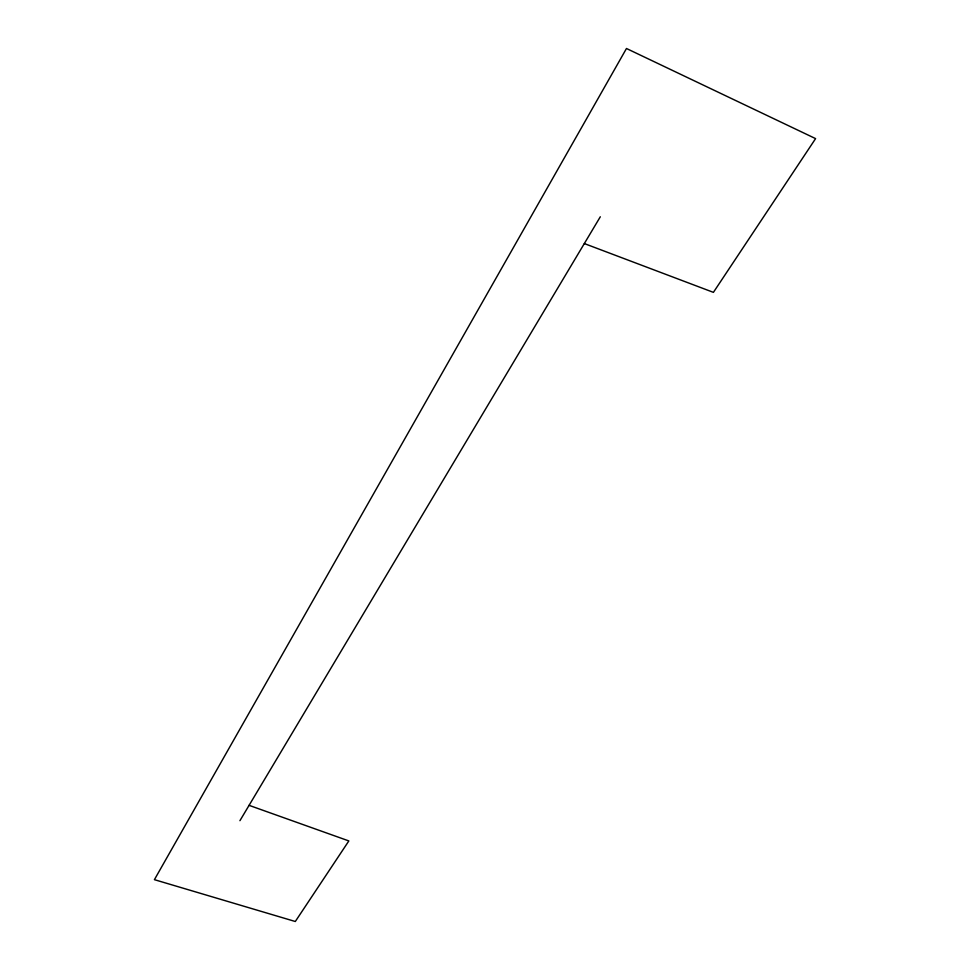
<?xml version="1.0" encoding="UTF-8"?>
<svg xmlns="http://www.w3.org/2000/svg" width="970" height="970" viewBox="0 0 970 970"><rect width="100%" height="100%" fill="white"/><g stroke="black" fill="none" stroke-linecap="round" stroke-linejoin="round"><path stroke-width="1.45" d="M239.929 820.681L600.309 216.783M249.084 805.342L348.848 840.929L295.304 921.5L154.412 879.669L626.474 48.5L815.588 138.613L713.411 292.358L584.328 243.567"/></g></svg>
